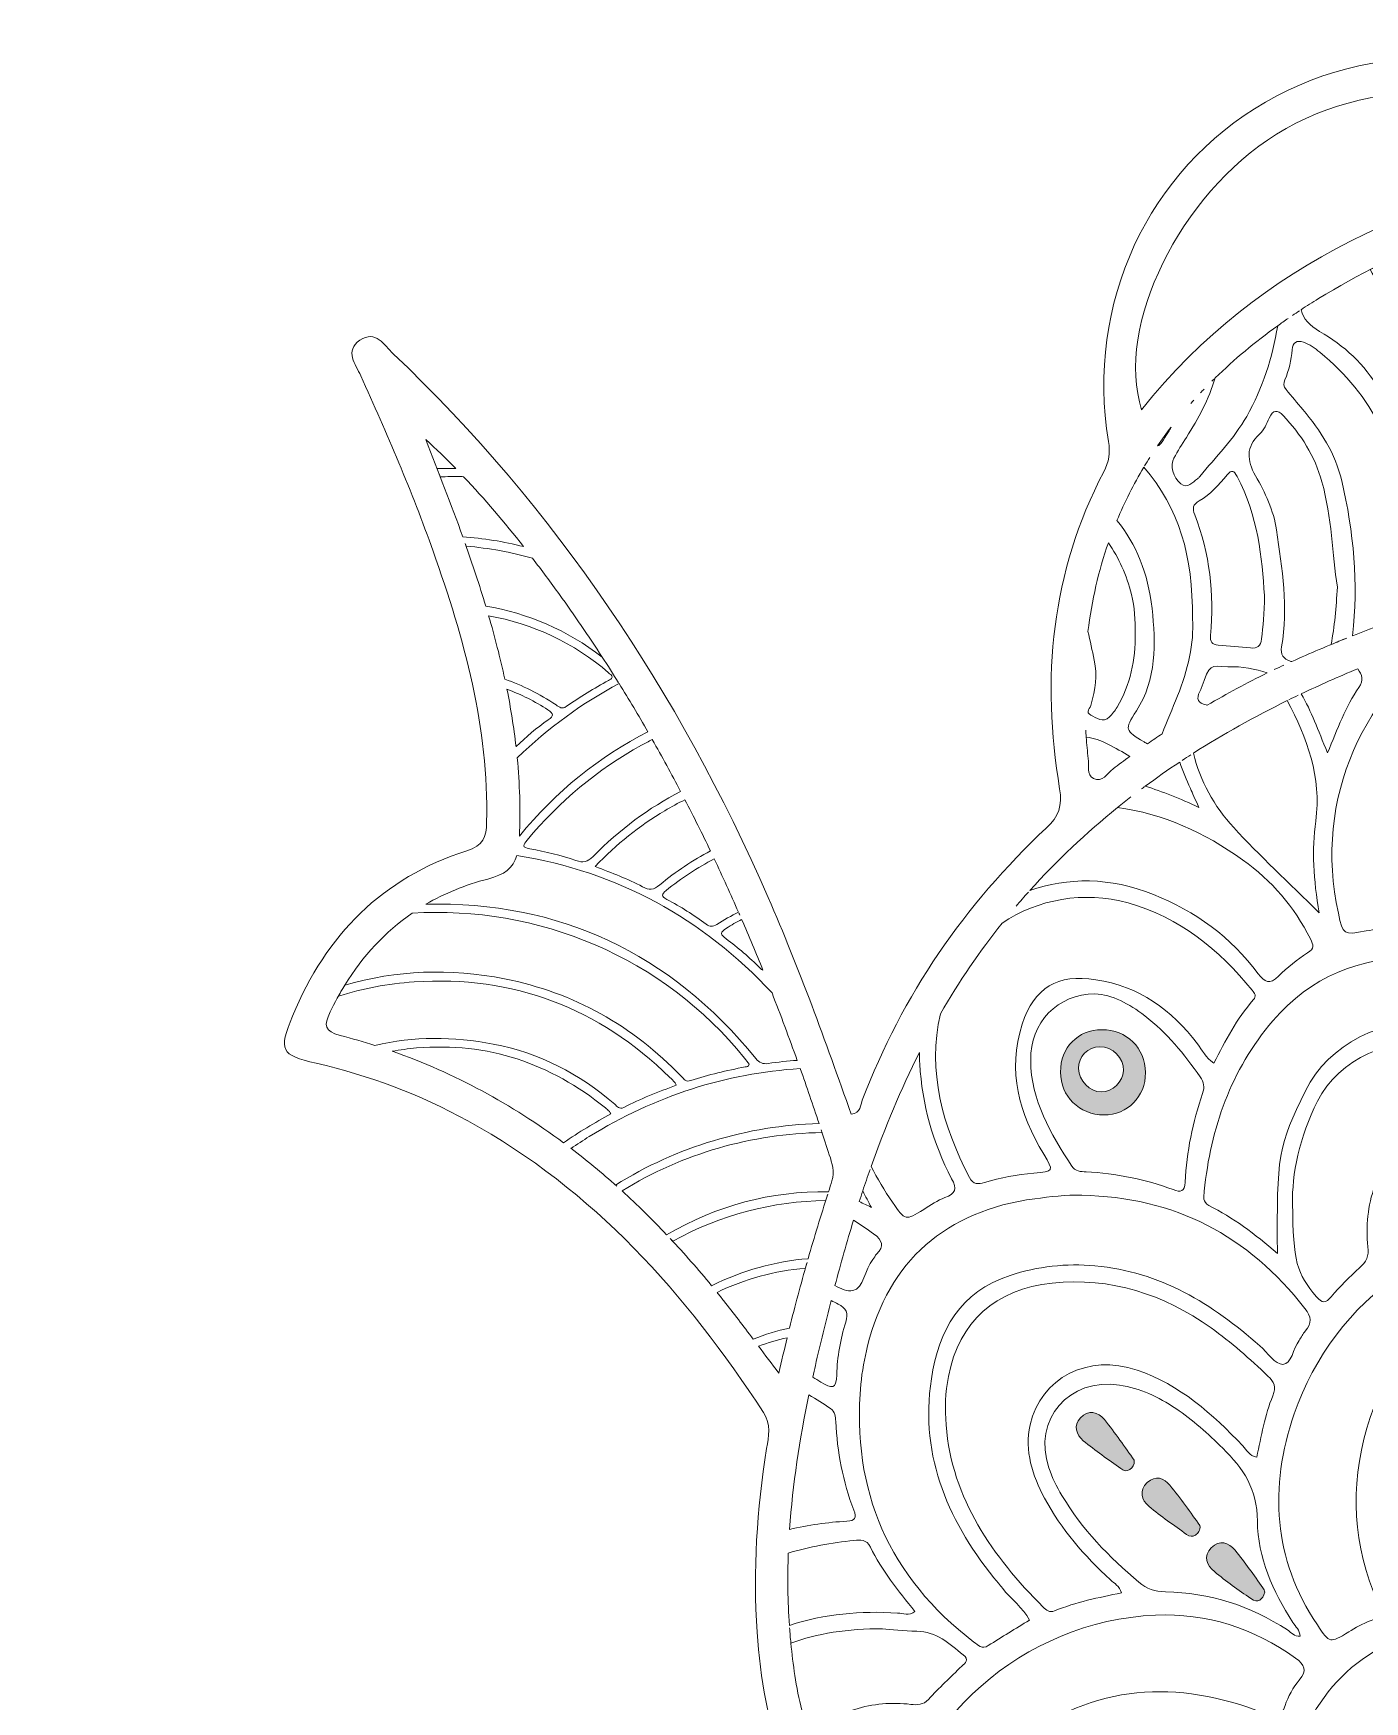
# Model space of a CAD drawing. Extents: x 55 to 1945, y -803 to -197.
# Drawn here: x 55.3 to 220.2, y -405.6 to -199 of the extents above; entities that cross this region are included whole.
import ezdxf

# ---------------------------------------------------------------- set-up
doc = ezdxf.new("R2010")
doc.units = 0
doc.header["$MEASUREMENT"] = 0
doc.layers.add('Layer 1', color=7, linetype='Continuous')

# ---------------------------------------------------------------- blocks, each defined once
blk = doc.blocks.new('block 3')
at = {"layer": 'Layer 1', "true_color": 0xffffff}
h = blk.add_hatch(color=7, dxfattribs=at)
h.dxf.hatch_style = 2
edge = h.paths.add_edge_path()
edge.add_spline(control_points=[(193.1, -327.7), (193.1, -324.68), (190.75, -322.37), (187.72, -322.4), (184.7, -322.42), (182.58, -324.59), (182.58, -327.64), (182.59, -330.67), (184.89, -332.94), (187.95, -332.95), (190.91, -332.95), (193.1, -330.72), (193.1, -327.7)], knot_values=[0, 0, 0, 0, 1, 1, 1, 2, 2, 2, 3, 3, 3, 4, 4, 4, 4], degree=3, periodic=1)
edge = h.paths.add_edge_path()
edge.add_spline(control_points=[(184.8, -327.22), (184.76, -325.76), (185.98, -324.51), (187.44, -324.5), (189.03, -324.49), (190.43, -325.9), (190.38, -327.45), (190.33, -328.86), (189.02, -330.12), (187.62, -330.11), (186.2, -330.1), (184.84, -328.7), (184.8, -327.22)], knot_values=[0, 0, 0, 0, 1, 1, 1, 2, 2, 2, 3, 3, 3, 4, 4, 4, 4], degree=3, periodic=1)
h = blk.add_hatch(color=7, dxfattribs=at)
h.dxf.hatch_style = 2
edge = h.paths.add_edge_path()
edge.add_spline(control_points=[(188.02, -370.7), (187.2, -369.71), (186.02, -369.44), (185.05, -370.48), (184.16, -371.43), (184.51, -372.56), (185.4, -373.31), (186.89, -374.54), (188.49, -375.63), (190.06, -376.77), (190.39, -377.02), (190.77, -377.16), (191.16, -376.87), (191.49, -376.63), (191.77, -376.35), (191.72, -375.72), (190.55, -374.12), (189.36, -372.35), (188.02, -370.7)], knot_values=[0, 0, 0, 0, 1, 1, 1, 2, 2, 2, 3, 3, 3, 4, 4, 4, 5, 5, 5, 6, 6, 6, 6], degree=3, periodic=1)
h = blk.add_hatch(color=7, dxfattribs=at)
h.dxf.hatch_style = 2
edge = h.paths.add_edge_path()
edge.add_spline(control_points=[(193.54, -381.45), (195.01, -382.7), (196.64, -383.77), (198.2, -384.92), (198.55, -385.18), (198.93, -385.25), (199.31, -384.99), (199.65, -384.76), (199.91, -384.46), (199.85, -383.81), (198.68, -382.23), (197.48, -380.46), (196.13, -378.82), (195.4, -377.93), (194.33, -377.54), (193.33, -378.49), (192.25, -379.5), (192.6, -380.65), (193.54, -381.45)], knot_values=[0, 0, 0, 0, 1, 1, 1, 2, 2, 2, 3, 3, 3, 4, 4, 4, 5, 5, 5, 6, 6, 6, 6], degree=3, periodic=1)
h = blk.add_hatch(color=7, dxfattribs=at)
h.dxf.hatch_style = 2
edge = h.paths.add_edge_path()
edge.add_spline(control_points=[(201.64, -389.53), (203.08, -390.72), (204.6, -391.8), (206.14, -392.86), (207.05, -393.5), (207.6, -393.03), (207.9, -392.08), (207.81, -391.89), (207.76, -391.69), (207.65, -391.53), (206.51, -389.97), (205.44, -388.36), (204.2, -386.88), (203.41, -385.94), (202.27, -385.51), (201.25, -386.57), (200.23, -387.62), (200.7, -388.74), (201.64, -389.53)], knot_values=[0, 0, 0, 0, 1, 1, 1, 2, 2, 2, 3, 3, 3, 4, 4, 4, 5, 5, 5, 6, 6, 6, 6], degree=3, periodic=1)
at = {"layer": 'Layer 1', "lineweight": 0}
for points, knots in [([(498.67, -614.17), (491.52, -605.34), (484.25, -596.6), (477.25, -587.65), (468.03, -575.87), (459.94, -563.44), (455.39, -548.97), (454.64, -546.59), (455.04, -545.17), (456.79, -543.52), (463.13, -537.54), (468.06, -530.56), (470.99, -522.26), (472.54, -517.85), (472.54, -517.7), (468.09, -516.1), (447.47, -508.67), (431.12, -495.84), (419.05, -477.52), (417.35, -474.94), (416.43, -472.36), (416.34, -469.24), (416.19, -464.06), (415.5, -458.9), (414.39, -453.83), (412.33, -444.41), (409.17, -435.55), (401.16, -429.34), (399.91, -428.37), (398.57, -427.52), (397.07, -426.48), (403.39, -422.32), (406.87, -416.56), (408.93, -409.85), (411.76, -400.6), (411.82, -391.11), (410.83, -381.63), (409.64, -370.2), (409.43, -370.19), (416.45, -360.97), (429.43, -343.9), (445.25, -330.9), (466.82, -326.33), (469.75, -325.7), (469.94, -324.18), (468.99, -321.74), (464.94, -311.27), (457.95, -303.78), (447.12, -300.29), (445.18, -299.66), (444.48, -298.74), (444.47, -296.79), (444.45, -292.92), (444.7, -289.07), (445.3, -285.25), (447.64, -270.16), (453.54, -256.26), (459.64, -242.42), (460.37, -240.74), (462.42, -238.72), (460.25, -237.09), (457.97, -235.38), (456.75, -238.11), (455.47, -239.33), (431.93, -261.76), (415.68, -288.89), (404.34, -319.15), (402.61, -323.77), (400.95, -328.41), (399.09, -333.48), (398.57, -332.3), (398.22, -331.63), (397.95, -330.93), (393.03, -318.16), (385.5, -307.11), (375.57, -297.75), (373.71, -296), (373.24, -294.41), (373.65, -291.99), (375.93, -278.57), (374.57, -265.61), (368.21, -253.39), (367.5, -252.03), (367.35, -250.77), (367.59, -249.29), (370.38, -232.06), (362.78, -215.83), (348.02, -207.4), (333.28, -198.98), (315.4, -200.6), (301.95, -211.66), (300.76, -212.64), (299.73, -213.07), (298.12, -212.84), (284.93, -210.92), (271.72, -210.87), (258.53, -212.78), (256.75, -213.03), (255.51, -212.73), (254.08, -211.55), (240.7, -200.56), (222.71, -199.03), (207.97, -207.5), (193.4, -215.87), (185.68, -232.48), (188.52, -249.52), (188.75, -250.91), (188.57, -252.07), (187.93, -253.3), (181.42, -265.72), (180.18, -278.92), (182.47, -292.55), (182.82, -294.68), (182.36, -295.96), (180.81, -297.42), (170.68, -306.92), (162.99, -318.1), (158.02, -331.11), (157.8, -331.71), (157.86, -332.67), (156.65, -332.88), (153.47, -323.8), (150.2, -314.81), (146.37, -306.04), (135.26, -280.56), (120.13, -257.86), (99.92, -238.66), (98.83, -237.62), (97.73, -235.65), (95.79, -236.99), (93.85, -238.32), (95.26, -239.98), (95.9, -241.4), (99.13, -248.54), (102.24, -255.72), (104.86, -263.11), (108.71, -273.97), (111.77, -284.98), (111.49, -296.67), (111.45, -298.54), (111.07, -299.59), (109.03, -300.24), (98.58, -303.57), (91.58, -310.65), (87.46, -320.7), (85.7, -324.99), (85.95, -325.53), (90.38, -326.55), (96.97, -328.06), (103.24, -330.44), (109.17, -333.69), (124.79, -342.26), (136.18, -355.12), (145.78, -369.8), (146.76, -371.29), (146.42, -372.78), (146.17, -374.27), (144.96, -381.82), (144.48, -389.41), (145, -397.03), (145.8, -408.59), (148.66, -419.25), (159.21, -426.67), (151.56, -430.74), (147.17, -436.91), (144.38, -444.38), (141.21, -452.84), (140.06, -461.68), (139.63, -470.64), (139.53, -472.8), (138.97, -474.65), (137.78, -476.5), (125.58, -495.46), (108.79, -508.64), (87.62, -516.21), (84.43, -517.35), (83.87, -518.83), (84.93, -521.85), (87.99, -530.48), (93.04, -537.73), (99.71, -543.88), (101.2, -545.26), (101.55, -546.49), (100.93, -548.49), (97.58, -559.25), (92.19, -568.94), (85.86, -578.17), (77.3, -590.66), (67.22, -601.96), (57.83, -613.8), (56.92, -614.95), (55.35, -616.11), (56.88, -617.77), (58.42, -619.43), (59.76, -617.93), (60.95, -617.14), (69.05, -611.79), (77.22, -606.54), (85.14, -600.93), (105.24, -586.7), (123.9, -570.95), (137.31, -549.86), (137.42, -549.69), (137.86, -549.72), (138.31, -549.62), (138.31, -550.41), (138.31, -551.06), (138.31, -551.72), (138.3, -571.82), (139, -591.89), (141.13, -611.87), (141.51, -615.39), (140.76, -618.2), (139.04, -621.19), (133.03, -631.61), (127.56, -642.31), (122.98, -653.44), (117.02, -667.92), (112.96, -682.84), (111.8, -698.52), (111.58, -701.49), (112.5, -703.03), (115.38, -703.74), (117.84, -704.34), (120.23, -705.27), (122.78, -705.36), (124.95, -705.44), (125.75, -706.05), (125.43, -708.54), (124.67, -714.45), (124.47, -720.4), (124.75, -726.38), (125.64, -744.86), (130.66, -762.45), (136.04, -779.97), (137.66, -785.24), (139.31, -790.5), (140.9, -795.78), (141.28, -797.07), (141.86, -798.14), (143.35, -797.91), (144.85, -797.67), (145.11, -796.44), (145.03, -795.12), (145, -794.68), (145.01, -794.24), (144.99, -793.8), (143.73, -761.32), (144.91, -728.92), (148.32, -696.61), (149.25, -687.76), (150.4, -678.94), (151.45, -670.11), (154.41, -676.7), (156.75, -683.33), (159.59, -689.75), (171.23, -716.11), (188.59, -737.28), (214.73, -750.45), (232.46, -759.38), (251.45, -763.36), (271.14, -764.57), (275.6, -764.84), (275.9, -764.64), (275.9, -760.23), (275.9, -672.93), (275.9, -585.63), (275.9, -498.33), (275.9, -493.33), (275.21, -488.44), (273.72, -483.66), (269.69, -470.67), (261.22, -461), (250.66, -452.95), (246.86, -450.06), (242.81, -447.49), (238.19, -444.3), (245.8, -445.89), (252.66, -447.01), (259.34, -448.8), (271.15, -451.97), (282.76, -452.94), (294.73, -449.23), (302.03, -446.97), (309.73, -445.99), (317.24, -444.44), (311.82, -448.36), (306.28, -451.94), (301.3, -456.29), (288.9, -467.11), (280.39, -480.1), (280.37, -497.08), (280.24, -585.04), (280.32, -673.01), (280.26, -760.97), (280.25, -764.23), (281.57, -764.89), (284.47, -764.66), (292.5, -764.03), (300.5, -763.19), (308.41, -761.6), (332.49, -756.77), (353.74, -746.54), (370.97, -728.72), (386.09, -713.09), (395.73, -694.27), (402.61, -673.86), (403.02, -672.64), (402.99, -671.11), (404.47, -670.09), (406.95, -687.51), (408.72, -704.73), (409.94, -722.01), (411.63, -746.04), (411.78, -770.09), (411.07, -794.15), (411.03, -795.62), (410.55, -797.58), (412.72, -797.89), (414.83, -798.19), (415, -796.24), (415.44, -794.8), (417.45, -788.26), (419.46, -781.73), (421.45, -775.19), (428.13, -753.23), (433.5, -731.1), (430.51, -707.84), (430.31, -706.32), (430.72, -705.61), (432.33, -705.5), (435.2, -705.32), (437.95, -704.49), (440.73, -703.77), (443.53, -703.04), (444.67, -701.67), (444.4, -698.62), (443.71, -690.79), (442.49, -683.08), (440.55, -675.47), (435.4, -655.29), (426.09, -636.92), (415.83, -618.98), (415.05, -617.61), (414.46, -616.33), (414.65, -614.65), (416.97, -593.68), (417.69, -572.62), (417.81, -551.53), (417.81, -550.78), (417.31, -549.8), (418.44, -549.17), (424.02, -558.15), (430.62, -566.26), (438.04, -573.71), (455.29, -591.06), (475.48, -604.51), (495.94, -617.6), (497.1, -618.34), (498.33, -619.07), (499.45, -617.65), (500.57, -616.24), (499.51, -615.21), (498.67, -614.17)], [0, 0, 0, 0, 1, 1, 1, 2, 2, 2, 3, 3, 3, 4, 4, 4, 5, 5, 5, 6, 6, 6, 7, 7, 7, 8, 8, 8, 9, 9, 9, 10, 10, 10, 11, 11, 11, 12, 12, 12, 13, 13, 13, 14, 14, 14, 15, 15, 15, 16, 16, 16, 17, 17, 17, 18, 18, 18, 19, 19, 19, 20, 20, 20, 21, 21, 21, 22, 22, 22, 23, 23, 23, 24, 24, 24, 25, 25, 25, 26, 26, 26, 27, 27, 27, 28, 28, 28, 29, 29, 29, 30, 30, 30, 31, 31, 31, 32, 32, 32, 33, 33, 33, 34, 34, 34, 35, 35, 35, 36, 36, 36, 37, 37, 37, 38, 38, 38, 39, 39, 39, 40, 40, 40, 41, 41, 41, 42, 42, 42, 43, 43, 43, 44, 44, 44, 45, 45, 45, 46, 46, 46, 47, 47, 47, 48, 48, 48, 49, 49, 49, 50, 50, 50, 51, 51, 51, 52, 52, 52, 53, 53, 53, 54, 54, 54, 55, 55, 55, 56, 56, 56, 57, 57, 57, 58, 58, 58, 59, 59, 59, 60, 60, 60, 61, 61, 61, 62, 62, 62, 63, 63, 63, 64, 64, 64, 65, 65, 65, 66, 66, 66, 67, 67, 67, 68, 68, 68, 69, 69, 69, 70, 70, 70, 71, 71, 71, 72, 72, 72, 73, 73, 73, 74, 74, 74, 75, 75, 75, 76, 76, 76, 77, 77, 77, 78, 78, 78, 79, 79, 79, 80, 80, 80, 81, 81, 81, 82, 82, 82, 83, 83, 83, 84, 84, 84, 85, 85, 85, 86, 86, 86, 87, 87, 87, 88, 88, 88, 89, 89, 89, 90, 90, 90, 91, 91, 91, 92, 92, 92, 93, 93, 93, 94, 94, 94, 95, 95, 95, 96, 96, 96, 97, 97, 97, 98, 98, 98, 99, 99, 99, 100, 100, 100, 101, 101, 101, 102, 102, 102, 103, 103, 103, 104, 104, 104, 105, 105, 105, 106, 106, 106, 107, 107, 107, 108, 108, 108, 109, 109, 109, 110, 110, 110, 111, 111, 111, 112, 112, 112, 113, 113, 113, 114, 114, 114, 115, 115, 115, 116, 116, 116, 117, 117, 117, 118, 118, 118, 119, 119, 119, 120, 120, 120, 121, 121, 121, 121]), ([(209.32, -211.47), (221.82, -203.66), (240.15, -204.69), (250.06, -213.98), (227.79, -219), (207.33, -227.07), (192.62, -245.6), (189.33, -235.21), (197.36, -218.94), (209.32, -211.47)], [0, 0, 0, 0, 1, 1, 1, 2, 2, 2, 3, 3, 3, 3]), ([(229.79, -224.24), (231.52, -226.38), (232.78, -228.88), (233.28, -231.96), (233.58, -233.79), (233.99, -235.59), (233.99, -237.81), (233.39, -244.52), (232.41, -251.49), (230.24, -258.23), (229.79, -259.61), (229.5, -261.04), (229.24, -262.47), (229.17, -262.84), (229.19, -263.35), (228.63, -263.27), (228.16, -263.21), (228.14, -262.78), (228.09, -262.36), (227.63, -257.94), (226.54, -253.64), (225.55, -249.33), (225.46, -248.92), (225.21, -248.53), (224.98, -248.16), (224.56, -247.47), (224.54, -246.76), (224.83, -246.02), (225.2, -245.07), (225.3, -244.04), (225.59, -243.09), (226.63, -239.69), (226.18, -236.25), (225.24, -233.07), (224.65, -231.08), (224.11, -229), (223.13, -227.15), (222.4, -227.51), (221.66, -227.87), (220.94, -228.24), (222.25, -230.49), (223.18, -232.92), (223.43, -235.7), (223.51, -236.62), (223.79, -237.51), (223.91, -238.14), (223.8, -239.84), (223.71, -241.25), (223.6, -242.66), (223.57, -243.11), (223.47, -243.59), (223.01, -243.74), (222.51, -243.9), (222.25, -243.48), (222.03, -243.1), (220.25, -239.94), (217.69, -237.65), (214.67, -235.89), (213.49, -235.2), (212.62, -234.38), (212.37, -233.21), (213.07, -232.75), (213.79, -232.29), (214.52, -231.84), (219.45, -228.82), (224.55, -226.31), (229.79, -224.24)], [0, 0, 0, 0, 1, 1, 1, 2, 2, 2, 3, 3, 3, 4, 4, 4, 5, 5, 5, 6, 6, 6, 7, 7, 7, 8, 8, 8, 9, 9, 9, 10, 10, 10, 11, 11, 11, 12, 12, 12, 13, 13, 13, 14, 14, 14, 15, 15, 15, 16, 16, 16, 17, 17, 17, 18, 18, 18, 19, 19, 19, 20, 20, 20, 21, 21, 21, 22, 22, 22, 22]), ([(211.32, -233.91), (211.61, -233.72), (211.89, -233.52), (212.19, -233.33), (211.89, -233.52), (211.61, -233.72), (211.32, -233.91)], [0, 0, 0, 0, 1, 1, 1, 2, 2, 2, 2]), ([(198.17, -249.02), (199.66, -246.7), (200.95, -244.28), (201.74, -241.66), (204.08, -239.38), (206.66, -237.22), (209.48, -235.19), (208.82, -239.15), (207.62, -242.91), (205.64, -246.42), (204.05, -249.22), (201.82, -251.44), (199.83, -253.88), (199.75, -253.98), (199.66, -254.08), (199.55, -254.15), (198.91, -254.57), (198.34, -255.45), (197.47, -254.76), (196.5, -254), (196.13, -252.5), (196.62, -251.58), (197.1, -250.71), (197.63, -249.86), (198.17, -249.02)], [0, 0, 0, 0, 1, 1, 1, 2, 2, 2, 3, 3, 3, 4, 4, 4, 5, 5, 5, 6, 6, 6, 7, 7, 7, 8, 8, 8, 8]), ([(209.49, -235.19), (209.91, -234.89), (210.35, -234.58), (210.78, -234.28), (210.35, -234.58), (209.91, -234.89), (209.49, -235.19)], [0, 0, 0, 0, 1, 1, 1, 2, 2, 2, 2]), ([(217.41, -254.41), (216.63, -251.05), (214.79, -248.17), (212.59, -245.59), (211.89, -244.76), (211.22, -243.91), (210.51, -243.1), (210.15, -242.7), (210.22, -242.31), (210.38, -241.88), (210.85, -240.69), (211.19, -239.47), (211.27, -238.17), (211.33, -237.26), (211.84, -236.95), (212.67, -237.24), (213.44, -237.5), (214.07, -237.96), (214.71, -238.49), (221.24, -243.79), (224.61, -250.85), (225.41, -259.39), (225.63, -261.8), (226.05, -264.2), (225.9, -266.02), (225.86, -267.79), (225.73, -269.47), (225.52, -271.09), (223.26, -271.87), (221.01, -272.7), (218.76, -273.59), (219.48, -267.14), (218.89, -260.74), (217.41, -254.41)], [0, 0, 0, 0, 1, 1, 1, 2, 2, 2, 3, 3, 3, 4, 4, 4, 5, 5, 5, 6, 6, 6, 7, 7, 7, 8, 8, 8, 9, 9, 9, 10, 10, 10, 11, 11, 11, 11]), ([(201.32, -242.07), (201.42, -241.97), (201.53, -241.86), (201.63, -241.76), (201.53, -241.86), (201.42, -241.97), (201.32, -242.07)], [0, 0, 0, 0, 1, 1, 1, 2, 2, 2, 2]), ([(199.93, -243.49), (200.07, -243.35), (200.21, -243.2), (200.35, -243.06), (200.21, -243.2), (200.07, -243.35), (199.93, -243.49)], [0, 0, 0, 0, 1, 1, 1, 2, 2, 2, 2]), ([(198.7, -244.84), (198.82, -244.71), (198.94, -244.57), (199.07, -244.43), (198.94, -244.57), (198.82, -244.71), (198.7, -244.84)], [0, 0, 0, 0, 1, 1, 1, 2, 2, 2, 2]), ([(210.15, -246.32), (212.37, -248.66), (214.07, -251.32), (214.96, -254.55), (216.19, -258.95), (216.24, -263.53), (216.87, -267.56), (216.72, -270.13), (216.52, -272.46), (216.09, -274.68), (216.74, -274.41), (217.4, -274.14), (218.05, -273.88), (215.77, -274.8), (213.49, -275.77), (211.21, -276.8), (211.15, -276.78), (211.09, -276.76), (211.03, -276.74), (210.15, -276.47), (209.79, -275.92), (209.96, -274.97), (210.82, -270.1), (210.03, -265.27), (209.33, -260.48), (208.99, -258.1), (207.9, -255.86), (206.73, -253.77), (205.67, -251.86), (205.5, -250.23), (207.22, -248.63), (207.76, -248.13), (208.13, -247.35), (208.43, -246.64), (208.9, -245.55), (209.46, -245.6), (210.15, -246.32)], [0, 0, 0, 0, 1, 1, 1, 2, 2, 2, 3, 3, 3, 4, 4, 4, 5, 5, 5, 6, 6, 6, 7, 7, 7, 8, 8, 8, 9, 9, 9, 10, 10, 10, 11, 11, 11, 12, 12, 12, 12]), ([(194.6, -250.09), (195.14, -249.31), (195.69, -248.54), (196.27, -247.78), (196.16, -247.97), (196.05, -248.16), (195.94, -248.34), (195.3, -249.41), (194.97, -249.97), (194.6, -250.09)], [0, 0, 0, 0, 1, 1, 1, 2, 2, 2, 3, 3, 3, 3]), ([(103.97, -249.3), (105.24, -250.46), (106.47, -251.66), (107.66, -252.88), (106.89, -252.86), (106.12, -252.86), (105.34, -252.87), (105.47, -253.21), (105.61, -253.56), (105.74, -253.9), (106.57, -253.89), (107.42, -253.88), (108.31, -253.88), (108.42, -253.89), (108.53, -253.89), (108.63, -253.9), (111.26, -256.67), (113.72, -259.57), (116.07, -262.56), (113.59, -261.92), (111.07, -261.52), (108.54, -261.35), (107.09, -257.3), (105.49, -253.31), (103.97, -249.3)], [0, 0, 0, 0, 1, 1, 1, 2, 2, 2, 3, 3, 3, 4, 4, 4, 5, 5, 5, 6, 6, 6, 7, 7, 7, 8, 8, 8, 8]), ([(193, -252.55), (193.21, -252.21), (193.42, -251.86), (193.64, -251.52), (193.42, -251.86), (193.21, -252.21), (193, -252.55)], [0, 0, 0, 0, 1, 1, 1, 2, 2, 2, 2]), ([(193.91, -270.22), (193.43, -265.84), (191.94, -262.22), (189.56, -259.32), (190.51, -257.04), (191.63, -254.83), (192.9, -252.71), (197.3, -257.84), (198.97, -263.64), (198.93, -271.5), (199.13, -274.52), (198.38, -277.85), (197.06, -281.06), (196.42, -282.62), (195.8, -284.19), (195.15, -285.75), (194.55, -286.15), (193.96, -286.56), (193.37, -286.97), (193.23, -286.92), (193.08, -286.85), (192.92, -286.75), (190.56, -285.3), (190.47, -285.29), (191.98, -282.91), (194.47, -278.97), (194.4, -274.57), (193.91, -270.22)], [0, 0, 0, 0, 1, 1, 1, 2, 2, 2, 3, 3, 3, 4, 4, 4, 5, 5, 5, 6, 6, 6, 7, 7, 7, 8, 8, 8, 9, 9, 9, 9]), ([(199.2, -258.62), (198.91, -257.85), (198.95, -257.34), (199.75, -256.9), (201.14, -256.12), (202.19, -254.88), (203.23, -253.66), (203.81, -252.99), (204.05, -253.12), (204.46, -253.87), (207.05, -258.69), (207.52, -264), (207.83, -268.6), (207.85, -270.91), (207.63, -272.44), (207.49, -273.98), (207.4, -274.91), (206.93, -275.18), (206.13, -275.11), (204.79, -274.98), (203.45, -274.85), (202.11, -274.76), (201.35, -274.7), (201.07, -274.32), (201.15, -273.55), (201.67, -268.4), (201.04, -263.42), (199.2, -258.62)], [0, 0, 0, 0, 1, 1, 1, 2, 2, 2, 3, 3, 3, 4, 4, 4, 5, 5, 5, 6, 6, 6, 7, 7, 7, 8, 8, 8, 9, 9, 9, 9]), ([(111.39, -269.94), (110.61, -267.34), (109.75, -264.75), (108.84, -262.17), (108.88, -262.28), (108.91, -262.39), (108.95, -262.5), (111.8, -262.74), (114.54, -263.24), (117.17, -264), (118.31, -265.49), (119.43, -266.98), (120.52, -268.5), (122.36, -271.04), (124.12, -273.62), (125.81, -276.23), (121.45, -272.91), (116.64, -270.8), (111.39, -269.94), (111.39, -269.94), (111.39, -269.94), (111.39, -269.94)], [0, 0, 0, 0, 1, 1, 1, 2, 2, 2, 3, 3, 3, 4, 4, 4, 5, 5, 5, 6, 6, 6, 7, 7, 7, 7]), ([(188.51, -262.07), (189.79, -263.94), (190.75, -266.07), (191.37, -268.48), (191.79, -270.06), (191.83, -271.7), (191.84, -273.34), (191.86, -276.58), (191.24, -279.66), (189.59, -282.44), (189.33, -282.88), (189.01, -283.31), (188.64, -283.66), (187.83, -284.43), (187.02, -283.78), (186.32, -283.43), (185.6, -283.08), (186.28, -282.52), (186.39, -282.08), (186.85, -280.28), (187.19, -278.53), (186.76, -276.62), (186.5, -275.43), (186.25, -274.24), (185.97, -273.06), (186.45, -269.21), (187.3, -265.55), (188.51, -262.07)], [0, 0, 0, 0, 1, 1, 1, 2, 2, 2, 3, 3, 3, 4, 4, 4, 5, 5, 5, 6, 6, 6, 7, 7, 7, 8, 8, 8, 9, 9, 9, 9]), ([(224.88, -308.29), (225.03, -309.31), (224.7, -309.76), (223.63, -309.8), (222.57, -309.84), (221.5, -309.98), (220.44, -310.17), (217.59, -310.68), (217.59, -310.7), (216.99, -307.97), (213.85, -293.81), (220.22, -279.91), (231.73, -273.3), (237.04, -271.69), (242.48, -270.41), (248.11, -269.42), (262.88, -270.36), (276.19, -283.15), (277.32, -297.88), (277.38, -298.71), (277.32, -299.06), (276.42, -299.24), (274.85, -299.55), (273.28, -299.95), (271.77, -300.47), (270.62, -300.88), (270.1, -300.69), (269.77, -299.45), (268.27, -293.76), (265.38, -288.85), (261.11, -284.79), (252.39, -276.5), (238.77, -276.8), (231.16, -285.72), (227.33, -290.22), (225.1, -295.62), (225.03, -301.69), (225, -303.89), (224.54, -306.09), (224.88, -308.29)], [0, 0, 0, 0, 1, 1, 1, 2, 2, 2, 3, 3, 3, 4, 4, 4, 5, 5, 5, 6, 6, 6, 7, 7, 7, 8, 8, 8, 9, 9, 9, 10, 10, 10, 11, 11, 11, 12, 12, 12, 13, 13, 13, 13]), ([(113.75, -278.98), (113.18, -276.34), (112.5, -273.73), (111.74, -271.12), (117.2, -272.11), (122.39, -274.47), (126.58, -278.19), (126.75, -278.35), (127.01, -278.45), (127.05, -278.73), (126.99, -278.99), (126.76, -279.04), (126.58, -279.14), (124.79, -280.12), (123.04, -281.15), (121.4, -282.34), (120.83, -282.76), (120.51, -282.45), (120.09, -282.17), (118.01, -280.79), (115.9, -279.73), (113.75, -278.98)], [0, 0, 0, 0, 1, 1, 1, 2, 2, 2, 3, 3, 3, 4, 4, 4, 5, 5, 5, 6, 6, 6, 7, 7, 7, 7]), ([(127.84, -279.43), (127.18, -278.36), (126.5, -277.29), (125.81, -276.23), (126.5, -277.29), (127.18, -278.36), (127.84, -279.43)], [0, 0, 0, 0, 1, 1, 1, 2, 2, 2, 2]), ([(199.84, -280.52), (199.9, -280.4), (199.94, -280.27), (199.99, -280.15), (201.12, -276.99), (201.04, -277.31), (203.32, -277.44), (205.09, -277.38), (206.68, -277.71), (208.19, -278.21), (205.65, -279.43), (203.18, -280.77), (200.76, -282.2), (200.71, -282.19), (200.67, -282.18), (200.62, -282.17), (199.61, -281.9), (199.34, -281.47), (199.84, -280.52)], [0, 0, 0, 0, 1, 1, 1, 2, 2, 2, 3, 3, 3, 4, 4, 4, 5, 5, 5, 6, 6, 6, 6]), ([(210.23, -277.25), (209.84, -277.43), (209.44, -277.61), (209.05, -277.79), (209.44, -277.61), (209.84, -277.43), (210.23, -277.25)], [0, 0, 0, 0, 1, 1, 1, 2, 2, 2, 2]), ([(219.39, -277.69), (219.97, -278.45), (220.13, -279.11), (219.53, -279.99), (217.91, -282.37), (216.89, -285.07), (215.65, -288.12), (215.03, -286.58), (214.55, -285.38), (214.05, -284.19), (213.56, -283.02), (213.02, -281.88), (212.4, -280.79), (214.69, -279.71), (217.02, -278.67), (219.39, -277.69)], [0, 0, 0, 0, 1, 1, 1, 2, 2, 2, 3, 3, 3, 4, 4, 4, 5, 5, 5, 5]), ([(115.14, -287.34), (114.86, -284.95), (114.48, -282.58), (114.01, -280.23), (115.78, -280.87), (117.46, -281.72), (119.09, -282.78), (119.83, -283.27), (119.82, -283.51), (119.11, -284.01), (117.7, -285.01), (116.38, -286.14), (115.14, -287.33), (115.14, -287.34), (115.14, -287.34), (115.14, -287.34)], [0, 0, 0, 0, 1, 1, 1, 2, 2, 2, 3, 3, 3, 4, 4, 4, 5, 5, 5, 5]), ([(115.28, -288.72), (119.15, -285.01), (123.35, -281.92), (127.89, -279.51), (129.12, -281.49), (130.31, -283.48), (131.47, -285.49), (125.51, -288.54), (120.06, -292.85), (115.55, -298.44), (115.69, -295.16), (115.59, -291.92), (115.28, -288.72)], [0, 0, 0, 0, 1, 1, 1, 2, 2, 2, 3, 3, 3, 4, 4, 4, 4]), ([(212.03, -280.97), (211.64, -281.15), (211.26, -281.34), (210.87, -281.53), (211.26, -281.34), (211.64, -281.15), (212.03, -280.97)], [0, 0, 0, 0, 1, 1, 1, 2, 2, 2, 2]), ([(199.03, -288.15), (202.74, -285.78), (206.63, -283.62), (210.65, -281.63), (213.11, -286.27), (214.94, -291.05), (214.19, -296.57), (213.71, -300.14), (213.9, -303.78), (214.61, -307.93), (210.8, -304.12), (207.24, -300.85), (204.03, -297.36), (201.58, -294.69), (199.89, -291.57), (199.03, -288.15)], [0, 0, 0, 0, 1, 1, 1, 2, 2, 2, 3, 3, 3, 4, 4, 4, 5, 5, 5, 5]), ([(116.52, -298.91), (120.5, -294.11), (125.21, -290.18), (130.67, -287.17), (131.12, -286.92), (131.56, -286.69), (132.01, -286.46), (133.22, -288.58), (134.39, -290.73), (135.52, -292.89), (131.6, -294.9), (127.98, -297.6), (124.67, -300.94), (123.98, -301.64), (123.42, -301.75), (122.54, -301.44), (120.69, -300.8), (118.78, -300.33), (116.85, -299.99), (115.82, -299.81), (116.01, -299.52), (116.52, -298.91)], [0, 0, 0, 0, 1, 1, 1, 2, 2, 2, 3, 3, 3, 4, 4, 4, 5, 5, 5, 6, 6, 6, 7, 7, 7, 7]), ([(185.75, -286.12), (185.73, -285.85), (185.72, -285.57), (185.7, -285.3), (185.72, -285.57), (185.73, -285.85), (185.75, -286.12)], [0, 0, 0, 0, 1, 1, 1, 2, 2, 2, 2]), ([(186.01, -288.82), (185.91, -287.93), (185.83, -287.04), (185.76, -286.15), (186.69, -286.29), (187.59, -286.56), (188.44, -287.01), (189.37, -287.5), (190.27, -288.01), (191.16, -288.55), (190.46, -289.05), (189.77, -289.56), (189.09, -290.08), (188.37, -290.62), (187.75, -291.86), (186.65, -291.26), (185.8, -290.81), (186.11, -289.67), (186.01, -288.82)], [0, 0, 0, 0, 1, 1, 1, 2, 2, 2, 3, 3, 3, 4, 4, 4, 5, 5, 5, 6, 6, 6, 6]), ([(197.34, -289.25), (197.73, -290.35), (198.18, -291.44), (198.66, -292.52), (198.92, -293.13), (199.21, -293.73), (199.73, -294.86), (197.36, -293.77), (195.21, -292.89), (193.07, -292.24), (194.46, -291.21), (195.89, -290.21), (197.34, -289.25)], [0, 0, 0, 0, 1, 1, 1, 2, 2, 2, 3, 3, 3, 4, 4, 4, 4]), ([(198.72, -288.35), (198.37, -288.57), (198.02, -288.8), (197.66, -289.04), (198.02, -288.8), (198.37, -288.57), (198.72, -288.35)], [0, 0, 0, 0, 1, 1, 1, 2, 2, 2, 2]), ([(193, -292.29), (192.87, -292.38), (192.74, -292.48), (192.61, -292.58), (192.74, -292.48), (192.87, -292.38), (193, -292.29)], [0, 0, 0, 0, 1, 1, 1, 2, 2, 2, 2]), ([(132.93, -304.46), (132.17, -305.1), (131.63, -305.15), (130.79, -304.69), (128.98, -303.7), (127.03, -303.01), (124.95, -302.18), (127.59, -299.39), (130.43, -297.15), (133.56, -295.27), (134.38, -294.78), (135.21, -294.33), (136.06, -293.91), (137.14, -296.01), (138.2, -298.13), (139.22, -300.26), (137.02, -301.4), (134.93, -302.79), (132.93, -304.46)], [0, 0, 0, 0, 1, 1, 1, 2, 2, 2, 3, 3, 3, 4, 4, 4, 5, 5, 5, 6, 6, 6, 6]), ([(189.63, -294.89), (195.3, -295.61), (200.41, -297.97), (205.13, -301.36), (208.76, -303.95), (211.53, -307.18), (213.53, -311.15), (213.92, -311.93), (214.05, -312.32), (213.16, -312.88), (211.87, -313.7), (210.67, -314.69), (209.58, -315.77), (208.49, -316.85), (207.83, -316.53), (207.05, -315.46), (203.7, -310.91), (199.27, -307.72), (194.09, -305.64), (188.76, -303.48), (183.4, -303.51), (178.76, -305.17), (182.12, -301.43), (185.75, -298.01), (189.63, -294.89)], [0, 0, 0, 0, 1, 1, 1, 2, 2, 2, 3, 3, 3, 4, 4, 4, 5, 5, 5, 6, 6, 6, 7, 7, 7, 8, 8, 8, 8]), ([(191.3, -293.57), (190.74, -294), (190.18, -294.44), (189.63, -294.88), (190.18, -294.44), (190.74, -294), (191.3, -293.57)], [0, 0, 0, 0, 1, 1, 1, 2, 2, 2, 2]), ([(111.66, -303.73), (113.71, -303.21), (114.77, -302.36), (115.24, -300.81), (127.68, -302.83), (138.22, -308.56), (146.84, -317.85), (147.92, -320.62), (148.96, -323.4), (149.97, -326.2), (148.77, -326.28), (147.57, -326.4), (146.38, -326.58), (145.7, -326.68), (145.29, -326.51), (144.85, -325.97), (134.16, -312.87), (120.49, -306.46), (103.96, -306.86), (106.27, -305.51), (108.83, -304.45), (111.66, -303.73)], [0, 0, 0, 0, 1, 1, 1, 2, 2, 2, 3, 3, 3, 4, 4, 4, 5, 5, 5, 6, 6, 6, 7, 7, 7, 7]), ([(142.68, -307.82), (141.79, -308.27), (140.9, -308.79), (140.01, -309.35), (139.49, -309.68), (139.16, -309.66), (138.69, -309.32), (137.14, -308.18), (135.51, -307.16), (133.81, -306.25), (133.09, -305.87), (133.15, -305.63), (133.72, -305.16), (135.61, -303.62), (137.6, -302.32), (139.69, -301.25), (140.72, -303.42), (141.71, -305.61), (142.68, -307.82)], [0, 0, 0, 0, 1, 1, 1, 2, 2, 2, 3, 3, 3, 4, 4, 4, 5, 5, 5, 6, 6, 6, 6]), ([(175.35, -309.19), (179.76, -306.24), (185.42, -305.16), (190.94, -306.7), (197.33, -308.48), (202.21, -312.46), (206.31, -317.51), (206.64, -317.91), (206.89, -318.21), (206.46, -318.7), (204.43, -321.03), (202.99, -323.75), (201.57, -326.53), (200.54, -325.88), (200.14, -324.92), (199.55, -324.14), (196.32, -319.95), (192.32, -317.02), (186.96, -316.2), (182.21, -315.46), (179.32, -317.16), (177.84, -321.7), (175.95, -327.51), (177.49, -332.79), (180.49, -337.81), (181.76, -339.94), (181.77, -339.92), (179.27, -340.16), (177.2, -340.36), (175.15, -340.74), (173.15, -341.33), (172.4, -341.55), (171.76, -341.59), (171.3, -340.71), (167.98, -334.28), (166.05, -327.58), (167.69, -320.43), (170.01, -316.41), (172.57, -312.67), (175.35, -309.19)], [0, 0, 0, 0, 1, 1, 1, 2, 2, 2, 3, 3, 3, 4, 4, 4, 5, 5, 5, 6, 6, 6, 7, 7, 7, 8, 8, 8, 9, 9, 9, 10, 10, 10, 11, 11, 11, 12, 12, 12, 13, 13, 13, 13]), ([(178.6, -305.35), (178.09, -305.92), (177.58, -306.5), (177.08, -307.09), (177.58, -306.5), (178.09, -305.92), (178.6, -305.35)], [0, 0, 0, 0, 1, 1, 1, 2, 2, 2, 2]), ([(102.25, -307.97), (117.8, -306.97), (133.43, -313.43), (143.45, -325.94), (143.65, -326.18), (143.84, -326.44), (144, -326.66), (143.97, -327.03), (143.7, -326.97), (143.51, -327.01), (141.24, -327.45), (138.99, -327.98), (136.78, -328.7), (136.18, -328.9), (135.94, -328.54), (135.63, -328.21), (129.58, -321.9), (122.3, -317.79), (113.72, -316.1), (106.92, -314.76), (100.31, -315.01), (93.93, -316.88), (96.16, -313.26), (98.92, -310.27), (102.25, -307.97)], [0, 0, 0, 0, 1, 1, 1, 2, 2, 2, 3, 3, 3, 4, 4, 4, 5, 5, 5, 6, 6, 6, 7, 7, 7, 8, 8, 8, 8]), ([(145.72, -315.04), (145.6, -314.98), (145.48, -314.89), (145.36, -314.76), (144.05, -313.45), (142.64, -312.24), (141.15, -311.14), (140.44, -310.61), (140.38, -310.34), (141.19, -309.83), (141.81, -309.43), (142.44, -309.07), (143.08, -308.74), (143.98, -310.83), (144.87, -312.93), (145.72, -315.04)], [0, 0, 0, 0, 1, 1, 1, 2, 2, 2, 3, 3, 3, 4, 4, 4, 5, 5, 5, 5]), ([(142.86, -308.22), (142.82, -308.14), (142.78, -308.06), (142.75, -307.97), (142.78, -308.06), (142.82, -308.14), (142.86, -308.22)], [0, 0, 0, 0, 1, 1, 1, 2, 2, 2, 2]), ([(226.73, -313.44), (235.32, -313.45), (242.31, -317.18), (248.79, -322.34), (249.66, -323.03), (249.82, -323.7), (249.46, -324.75), (248.45, -327.72), (248.2, -330.84), (247.85, -334.57), (246.51, -332.67), (245.18, -331.37), (243.86, -330.07), (239.67, -325.93), (234.91, -322.82), (229.01, -321.8), (222.6, -320.69), (215.79, -324.18), (212.92, -329.97), (209.55, -336.76), (209.32, -338.02), (209.45, -350.1), (206.61, -347.67), (203.93, -345.68), (200.95, -344.16), (200.16, -343.76), (200.32, -343.05), (200.38, -342.4), (201.19, -334.56), (203.66, -327.41), (208.88, -321.31), (213.6, -315.8), (219.54, -313.42), (226.73, -313.44)], [0, 0, 0, 0, 1, 1, 1, 2, 2, 2, 3, 3, 3, 4, 4, 4, 5, 5, 5, 6, 6, 6, 7, 7, 7, 8, 8, 8, 9, 9, 9, 10, 10, 10, 11, 11, 11, 11]), ([(92.11, -320.2), (92.67, -319.04), (93.28, -317.93), (93.93, -316.88), (93.66, -317.32), (93.4, -317.77), (93.14, -318.23), (96.13, -317.29), (99.25, -316.7), (102.51, -316.48), (114.83, -315.65), (125.38, -319.69), (134.2, -328.31), (134.41, -328.51), (134.6, -328.72), (134.79, -328.93), (134.85, -329.01), (134.88, -329.11), (134.96, -329.27), (132.75, -330.11), (130.56, -330.95), (128.47, -332.03), (127.93, -332.3), (127.68, -331.9), (127.37, -331.64), (122.99, -327.86), (118, -325.26), (112.32, -324.18), (107.37, -323.24), (102.46, -323.19), (97.66, -324.36), (96.25, -323.91), (94.82, -323.49), (93.36, -323.11), (91.39, -322.6), (91.3, -321.87), (92.11, -320.2)], [0, 0, 0, 0, 1, 1, 1, 2, 2, 2, 3, 3, 3, 4, 4, 4, 5, 5, 5, 6, 6, 6, 7, 7, 7, 8, 8, 8, 9, 9, 9, 10, 10, 10, 11, 11, 11, 12, 12, 12, 12]), ([(183.96, -339.29), (181.36, -335.27), (178.92, -331.17), (178.88, -326.18), (178.84, -321.53), (182.2, -317.94), (186.84, -317.97), (188.96, -318.06), (191.08, -319.17), (193.01, -320.67), (195.74, -322.78), (197.91, -325.41), (199.86, -328.24), (200.33, -328.91), (200.45, -329.52), (200.18, -330.29), (198.94, -333.85), (198.2, -337.53), (198.01, -341.29), (197.94, -342.5), (197.51, -342.56), (196.53, -342.2), (193.05, -340.92), (189.45, -340.19), (185.74, -340.01), (185.08, -339.98), (184.39, -339.95), (183.96, -339.29)], [0, 0, 0, 0, 1, 1, 1, 2, 2, 2, 3, 3, 3, 4, 4, 4, 5, 5, 5, 6, 6, 6, 7, 7, 7, 8, 8, 8, 9, 9, 9, 9]), ([(193.1, -327.7), (193.1, -324.68), (190.75, -322.37), (187.72, -322.4), (184.7, -322.42), (182.58, -324.59), (182.58, -327.64), (182.59, -330.67), (184.89, -332.94), (187.95, -332.95), (190.91, -332.95), (193.1, -330.72), (193.1, -327.7)], [0, 0, 0, 0, 1, 1, 1, 2, 2, 2, 3, 3, 3, 4, 4, 4, 4]), ([(99.77, -325.06), (100.77, -324.89), (101.79, -324.75), (102.82, -324.66), (111.64, -323.92), (119.38, -326.56), (126.2, -332.08), (126.37, -332.21), (126.53, -332.36), (126.68, -332.5), (126.73, -332.55), (126.76, -332.62), (126.88, -332.81), (124.85, -333.93), (122.89, -335.09), (121.03, -336.41), (121.03, -336.41), (121.03, -336.41), (121.03, -336.41), (114.62, -331.65), (107.57, -327.8), (99.77, -325.06)], [0, 0, 0, 0, 1, 1, 1, 2, 2, 2, 3, 3, 3, 4, 4, 4, 5, 5, 5, 6, 6, 6, 7, 7, 7, 7]), ([(231.83, -336.5), (227.43, -335.23), (223.05, -337.43), (221.5, -341.76), (220.63, -344.2), (220.38, -346.73), (220.66, -349.29), (220.79, -350.43), (220.46, -351.16), (219.62, -351.9), (218.37, -353.01), (217.2, -354.22), (216.11, -355.48), (215.4, -356.3), (215.02, -356.34), (214.28, -355.47), (211.85, -352.62), (211.37, -351.16), (211.32, -343.93), (211.22, -340.45), (212.16, -335.66), (214.4, -331.26), (217.1, -325.96), (223.48, -323.13), (229.63, -324.23), (233.54, -324.92), (236.88, -326.78), (240, -329.2), (242.83, -331.39), (245.02, -334.13), (247.2, -336.89), (248.39, -338.39), (247.98, -340.36), (248.21, -342.13), (248.29, -342.79), (247.65, -342.71), (247.18, -342.7), (245.23, -342.68), (243.29, -342.62), (241.35, -342.69), (240.39, -342.72), (239.88, -342.21), (239.36, -341.58), (237.35, -339.14), (234.9, -337.38), (231.83, -336.5)], [0, 0, 0, 0, 1, 1, 1, 2, 2, 2, 3, 3, 3, 4, 4, 4, 5, 5, 5, 6, 6, 6, 7, 7, 7, 8, 8, 8, 9, 9, 9, 10, 10, 10, 11, 11, 11, 12, 12, 12, 13, 13, 13, 14, 14, 14, 15, 15, 15, 15]), ([(165.14, -326.63), (165.45, -331.66), (166.74, -336.41), (169.09, -340.85), (169.77, -342.13), (169.58, -342.7), (168.26, -343.19), (167.33, -343.54), (166.48, -344.12), (165.63, -344.65), (163.35, -346.07), (163.36, -346.08), (161.77, -343.78), (160.75, -342.3), (159.87, -340.83), (159.13, -339.33), (160.83, -334.52), (162.78, -329.8), (165.1, -325.22), (165.1, -325.69), (165.11, -326.16), (165.14, -326.63)], [0, 0, 0, 0, 1, 1, 1, 2, 2, 2, 3, 3, 3, 4, 4, 4, 5, 5, 5, 6, 6, 6, 7, 7, 7, 7]), ([(184.8, -327.22), (184.76, -325.76), (185.98, -324.51), (187.44, -324.5), (189.03, -324.49), (190.43, -325.9), (190.38, -327.45), (190.33, -328.86), (189.02, -330.12), (187.62, -330.11), (186.2, -330.1), (184.84, -328.7), (184.8, -327.22)], [0, 0, 0, 0, 1, 1, 1, 2, 2, 2, 3, 3, 3, 4, 4, 4, 4]), ([(121.94, -337.09), (121.95, -337.09), (121.95, -337.09), (121.95, -337.1), (122.69, -336.59), (123.44, -336.1), (124.21, -335.63), (132.37, -330.62), (141.1, -327.75), (150.34, -327.22), (151.14, -329.48), (151.92, -331.74), (152.67, -334.02), (143.8, -334.28), (135.06, -336.88), (127.46, -341.64), (127.51, -341.69), (127.57, -341.74), (127.62, -341.78), (125.78, -340.14), (123.89, -338.57), (121.94, -337.09)], [0, 0, 0, 0, 1, 1, 1, 2, 2, 2, 3, 3, 3, 4, 4, 4, 5, 5, 5, 6, 6, 6, 7, 7, 7, 7]), ([(128.26, -342.36), (135.78, -337.7), (144.39, -335.3), (153.04, -335.13), (153.01, -335.03), (152.97, -334.92), (152.94, -334.81), (153.28, -335.83), (153.61, -336.86), (153.94, -337.88), (154.28, -338.94), (154.63, -340), (154.27, -341.11), (154.12, -341.56), (153.98, -342.02), (153.84, -342.47), (146.72, -342.38), (140.03, -344.16), (133.79, -347.79), (132, -345.9), (130.16, -344.09), (128.26, -342.36)], [0, 0, 0, 0, 1, 1, 1, 2, 2, 2, 3, 3, 3, 4, 4, 4, 5, 5, 5, 6, 6, 6, 7, 7, 7, 7]), ([(158.99, -339.7), (158.68, -340.59), (158.38, -341.48), (158.08, -342.37), (158.38, -341.48), (158.68, -340.59), (158.99, -339.7)], [0, 0, 0, 0, 1, 1, 1, 2, 2, 2, 2]), ([(134.23, -348.26), (134.33, -348.37), (134.44, -348.48), (134.54, -348.59), (140.49, -345.31), (146.99, -343.64), (153.49, -343.55), (153.57, -343.29), (153.66, -343.04), (153.74, -342.78), (152.9, -345.41), (152.09, -348.07), (151.31, -350.76), (147.22, -351.1), (143.17, -352.22), (139.36, -354.11), (137.7, -352.09), (135.99, -350.14), (134.23, -348.26)], [0, 0, 0, 0, 1, 1, 1, 2, 2, 2, 3, 3, 3, 4, 4, 4, 5, 5, 5, 6, 6, 6, 6]), ([(185.21, -342.91), (196.69, -343.09), (205.82, -347.91), (212.85, -356.92), (213.64, -357.94), (213.77, -358.75), (212.9, -359.72), (212.59, -360.07), (212.4, -360.51), (212.13, -360.89), (211.4, -361.9), (211.19, -363.82), (210.12, -363.86), (209.2, -363.9), (208.21, -362.39), (207.26, -361.56), (201.38, -356.35), (194.91, -352.35), (186.84, -351.64), (183.26, -351.32), (179.75, -351.71), (176.33, -352.83), (170.16, -354.86), (167.48, -359.58), (166.58, -365.64), (165.11, -375.47), (168.8, -383.62), (174.89, -390.97), (175.06, -391.18), (175.25, -391.37), (175.41, -391.59), (176.43, -392.97), (177.92, -393.96), (178.73, -395.53), (177.02, -396.58), (175.31, -397.61), (173.63, -398.69), (172.84, -399.2), (172.37, -398.64), (171.86, -398.25), (161.31, -390.19), (156.66, -379.52), (157.85, -366.32), (157.99, -364.72), (158.29, -363.13), (158.68, -361.57), (161.26, -351.05), (168.39, -344.8), (179.39, -343.34), (181.32, -343.09), (183.25, -342.84), (185.21, -342.91)], [0, 0, 0, 0, 1, 1, 1, 2, 2, 2, 3, 3, 3, 4, 4, 4, 5, 5, 5, 6, 6, 6, 7, 7, 7, 8, 8, 8, 9, 9, 9, 10, 10, 10, 11, 11, 11, 12, 12, 12, 13, 13, 13, 14, 14, 14, 15, 15, 15, 16, 16, 16, 17, 17, 17, 17]), ([(158.08, -342.37), (158.43, -343.05), (158.78, -343.73), (159.15, -344.41), (158.65, -344.16), (158.15, -343.92), (157.65, -343.69), (157.8, -343.25), (157.94, -342.81), (158.08, -342.37)], [0, 0, 0, 0, 1, 1, 1, 2, 2, 2, 3, 3, 3, 3]), ([(156.93, -346), (157.77, -346.52), (158.6, -347.08), (159.42, -347.68), (160.56, -348.53), (160.78, -349.18), (159.79, -350.19), (159.61, -350.38), (159.5, -350.64), (159.34, -350.85), (158.35, -352.1), (158.18, -354.44), (156.84, -354.71), (156.17, -354.84), (155.41, -354.52), (154.64, -354.1), (155.35, -351.39), (156.11, -348.68), (156.93, -346)], [0, 0, 0, 0, 1, 1, 1, 2, 2, 2, 3, 3, 3, 4, 4, 4, 5, 5, 5, 6, 6, 6, 6]), ([(251.52, -355.65), (238.29, -350.69), (224.61, -357.8), (220.53, -371.74), (218.38, -379.08), (218.78, -386.33), (221.9, -393.33), (222.51, -394.7), (222.22, -395.17), (220.95, -395.62), (220.01, -395.94), (219.13, -396.47), (218.27, -397), (215.95, -398.41), (215.94, -398.44), (214.39, -396.12), (208.92, -387.91), (208.39, -379.14), (211.53, -369.99), (216.44, -355.68), (229.77, -346.12), (246.72, -346.18), (256.53, -346.72), (266.55, -350.72), (273.29, -360.99), (275.35, -364.12), (276.41, -367.63), (277.09, -371.29), (277.33, -372.6), (277.07, -373.31), (275.63, -373.47), (274.64, -373.58), (273.56, -373.75), (272.73, -374.24), (270.55, -375.54), (269.94, -374.39), (269.15, -372.54), (265.67, -364.46), (259.77, -358.75), (251.52, -355.65)], [0, 0, 0, 0, 1, 1, 1, 2, 2, 2, 3, 3, 3, 4, 4, 4, 5, 5, 5, 6, 6, 6, 7, 7, 7, 8, 8, 8, 9, 9, 9, 10, 10, 10, 11, 11, 11, 12, 12, 12, 13, 13, 13, 13]), ([(140.86, -355.98), (140.59, -355.63), (140.31, -355.28), (140.03, -354.94), (143.46, -353.28), (147.19, -352.28), (150.98, -351.93), (151.04, -351.69), (151.11, -351.46), (151.18, -351.22), (150.42, -353.89), (149.69, -356.59), (149, -359.37), (147.46, -359.68), (145.97, -360.13), (144.52, -360.73), (143.27, -359.08), (142.08, -357.51), (140.86, -355.98)], [0, 0, 0, 0, 1, 1, 1, 2, 2, 2, 3, 3, 3, 4, 4, 4, 5, 5, 5, 6, 6, 6, 6]), ([(180.6, -380.42), (182.67, -384.31), (185.55, -387.57), (188.76, -390.54), (189.24, -390.98), (189.86, -391.29), (190.14, -392.16), (187.3, -392.74), (184.49, -393.29), (181.84, -394.39), (181.24, -394.63), (180.82, -394.32), (180.42, -393.92), (174.15, -387.6), (169.15, -380.62), (168.4, -371.36), (168.24, -369.34), (168.31, -367.33), (168.69, -365.35), (170.02, -358.55), (174.49, -354.54), (181.55, -353.79), (188.83, -353.03), (195.32, -355.15), (201.22, -359.33), (203.74, -361.11), (206.02, -363.18), (208.27, -365.3), (209.04, -366.03), (209.31, -366.67), (208.87, -367.74), (207.88, -370.15), (207.43, -372.72), (206.89, -375.36), (205.95, -375.17), (205.63, -374.45), (205.16, -373.95), (201.39, -369.99), (197.36, -366.37), (192.06, -364.56), (186, -362.5), (180.11, -365.51), (178.82, -371.34), (178.1, -374.59), (179.09, -377.58), (180.6, -380.42)], [0, 0, 0, 0, 1, 1, 1, 2, 2, 2, 3, 3, 3, 4, 4, 4, 5, 5, 5, 6, 6, 6, 7, 7, 7, 8, 8, 8, 9, 9, 9, 10, 10, 10, 11, 11, 11, 12, 12, 12, 13, 13, 13, 14, 14, 14, 15, 15, 15, 15]), ([(151.88, -365.44), (151.99, -364.95), (152.1, -364.47), (152.21, -363.98), (152.83, -361.3), (153.48, -358.62), (154.16, -355.95), (154.45, -356.09), (154.74, -356.24), (155.03, -356.38), (156.05, -356.9), (156.31, -357.5), (155.97, -358.62), (155.33, -360.73), (154.9, -362.92), (154.86, -365.13), (154.83, -367.01), (154.21, -366.87), (152.88, -366.04), (152.55, -365.83), (152.21, -365.63), (151.88, -365.44)], [0, 0, 0, 0, 1, 1, 1, 2, 2, 2, 3, 3, 3, 4, 4, 4, 5, 5, 5, 6, 6, 6, 7, 7, 7, 7]), ([(145.18, -361.61), (146.33, -361.17), (147.51, -360.81), (148.72, -360.55), (148.37, -361.99), (148.02, -363.45), (147.69, -364.94), (146.81, -363.78), (145.98, -362.68), (145.18, -361.61)], [0, 0, 0, 0, 1, 1, 1, 2, 2, 2, 3, 3, 3, 3]), ([(182.74, -380.08), (182.09, -379), (181.52, -377.84), (181.12, -376.65), (179.13, -370.68), (183.63, -365.45), (189.87, -366.42), (192.44, -366.82), (194.72, -367.88), (196.86, -369.32), (198.98, -370.74), (200.85, -372.45), (202.67, -374.24), (205.21, -376.73), (206.96, -379.34), (206.97, -383.26), (206.99, -387.79), (208.88, -391.97), (211.35, -395.81), (211.69, -396.34), (212.23, -396.78), (212.26, -397.53), (211.55, -397.56), (211.15, -397.06), (210.68, -396.75), (206.09, -393.73), (201.05, -392.13), (195.57, -392.03), (194.28, -392.01), (193.25, -391.67), (192.29, -390.84), (188.59, -387.71), (185.22, -384.28), (182.74, -380.08)], [0, 0, 0, 0, 1, 1, 1, 2, 2, 2, 3, 3, 3, 4, 4, 4, 5, 5, 5, 6, 6, 6, 7, 7, 7, 8, 8, 8, 9, 9, 9, 10, 10, 10, 11, 11, 11, 11]), ([(154.09, -369.33), (154.67, -369.73), (154.7, -370.32), (154.73, -370.93), (154.92, -374.71), (155.62, -378.38), (156.97, -381.91), (157.35, -382.89), (157.15, -383.22), (156.11, -383.28), (153.71, -383.41), (151.34, -383.75), (149.02, -384.3), (149.4, -378.71), (150.25, -373.15), (151.41, -367.62), (152.31, -368.16), (153.2, -368.73), (154.09, -369.33)], [0, 0, 0, 0, 1, 1, 1, 2, 2, 2, 3, 3, 3, 4, 4, 4, 5, 5, 5, 6, 6, 6, 6]), ([(188.02, -370.7), (187.2, -369.71), (186.02, -369.44), (185.05, -370.48), (184.16, -371.43), (184.51, -372.56), (185.4, -373.31), (186.89, -374.54), (188.49, -375.63), (190.06, -376.77), (190.39, -377.02), (190.77, -377.16), (191.16, -376.87), (191.49, -376.63), (191.77, -376.35), (191.72, -375.72), (190.55, -374.12), (189.36, -372.35), (188.02, -370.7)], [0, 0, 0, 0, 1, 1, 1, 2, 2, 2, 3, 3, 3, 4, 4, 4, 5, 5, 5, 6, 6, 6, 6]), ([(193.54, -381.45), (195.01, -382.7), (196.64, -383.77), (198.2, -384.92), (198.55, -385.18), (198.93, -385.25), (199.31, -384.99), (199.65, -384.76), (199.91, -384.46), (199.85, -383.81), (198.68, -382.23), (197.48, -380.46), (196.13, -378.82), (195.4, -377.93), (194.33, -377.54), (193.33, -378.49), (192.25, -379.5), (192.6, -380.65), (193.54, -381.45)], [0, 0, 0, 0, 1, 1, 1, 2, 2, 2, 3, 3, 3, 4, 4, 4, 5, 5, 5, 6, 6, 6, 6]), ([(148.86, -387.22), (151.49, -386.45), (154.21, -385.95), (156.99, -385.66), (157.79, -385.57), (158.54, -385.52), (159.02, -386.48), (160.45, -389.37), (162.43, -391.9), (164.54, -394.45), (163.8, -395.06), (163.07, -394.7), (162.4, -394.66), (157.83, -394.36), (153.35, -394.77), (149, -396.18), (148.79, -393.19), (148.75, -390.2), (148.86, -387.22)], [0, 0, 0, 0, 1, 1, 1, 2, 2, 2, 3, 3, 3, 4, 4, 4, 5, 5, 5, 6, 6, 6, 6]), ([(201.64, -389.53), (203.08, -390.72), (204.6, -391.8), (206.14, -392.86), (207.05, -393.5), (207.6, -393.03), (207.9, -392.08), (207.81, -391.89), (207.76, -391.69), (207.65, -391.53), (206.51, -389.97), (205.44, -388.36), (204.2, -386.88), (203.41, -385.94), (202.27, -385.51), (201.25, -386.57), (200.23, -387.62), (200.7, -388.74), (201.64, -389.53)], [0, 0, 0, 0, 1, 1, 1, 2, 2, 2, 3, 3, 3, 4, 4, 4, 5, 5, 5, 6, 6, 6, 6]), ([(161.4, -423.22), (164.15, -408.21), (177.88, -395.62), (194.35, -394.92), (200.72, -394.65), (206.5, -396.5), (211.69, -400.24), (212.85, -401.08), (213.13, -401.76), (212.15, -402.96), (211.4, -403.88), (210.76, -404.98), (210.4, -406.11), (209.89, -407.74), (209.14, -407.61), (207.78, -407.07), (197.03, -402.83), (186.68, -403.4), (177.38, -410.6), (172.77, -414.16), (169.97, -419.12), (169.08, -424.49), (169.08, -424.49), (169.08, -424.49), (169.08, -424.49), (167.93, -424.49), (166.77, -424.5), (165.61, -424.55), (164.03, -424.6), (162.66, -424.04), (161.4, -423.22)], [0, 0, 0, 0, 1, 1, 1, 2, 2, 2, 3, 3, 3, 4, 4, 4, 5, 5, 5, 6, 6, 6, 7, 7, 7, 8, 8, 8, 9, 9, 9, 10, 10, 10, 10]), ([(149.18, -398.38), (149.11, -397.75), (149.06, -397.12), (149.02, -396.5), (149.06, -397.12), (149.11, -397.75), (149.18, -398.38)], [0, 0, 0, 0, 1, 1, 1, 2, 2, 2, 2]), ([(149.18, -398.38), (152.34, -397.21), (156.24, -396.57), (160.54, -396.6), (161.56, -396.68), (163.16, -396.88), (164.77, -396.9), (167.19, -396.93), (168.8, -398.43), (170.51, -399.83), (171.3, -400.47), (170.78, -400.81), (170.34, -401.24), (168.96, -402.6), (167.54, -403.93), (166.22, -405.35), (165.57, -406.06), (164.85, -406.06), (164.04, -405.97), (161.67, -405.69), (159.34, -405.89), (157.08, -406.59), (154.65, -407.34), (152.83, -408.88), (151.78, -410.81), (150.78, -408.14), (150.12, -405.31), (149.67, -402.39), (149.47, -401.05), (149.31, -399.71), (149.18, -398.38)], [0, 0, 0, 0, 1, 1, 1, 2, 2, 2, 3, 3, 3, 4, 4, 4, 5, 5, 5, 6, 6, 6, 7, 7, 7, 8, 8, 8, 9, 9, 9, 10, 10, 10, 10]), ([(247.42, -411.71), (244.11, -407.91), (240.06, -405.29), (235.02, -404.46), (226.42, -403.02), (219.91, -408.16), (219.35, -416.86), (218.84, -424.78), (222.07, -430.74), (228.98, -434.69), (229.39, -434.92), (229.79, -435.16), (230.18, -435.41), (230.23, -435.44), (230.24, -435.52), (230.33, -435.7), (229.58, -436.46), (228.77, -437.21), (228.03, -438.01), (226.92, -437.79), (225.82, -437.57), (224.72, -437.34), (222.66, -436.91), (220.68, -436.27), (218.72, -435.56), (211.67, -428.02), (208.43, -416.06), (214.26, -406.54), (219.11, -398.61), (228.13, -394.97), (237.8, -397.27), (245.11, -399), (250.75, -403.19), (254.78, -409.54), (255.45, -410.6), (255.68, -411.47), (254.29, -412.08), (254.11, -412.16), (253.95, -412.3), (253.8, -412.44), (252.62, -413.48), (251.44, -414.52), (250.25, -415.56), (249.31, -414.27), (248.46, -412.91), (247.42, -411.71)], [0, 0, 0, 0, 1, 1, 1, 2, 2, 2, 3, 3, 3, 4, 4, 4, 5, 5, 5, 6, 6, 6, 7, 7, 7, 8, 8, 8, 9, 9, 9, 10, 10, 10, 11, 11, 11, 12, 12, 12, 13, 13, 13, 14, 14, 14, 15, 15, 15, 15])]:
    blk.add_open_spline(points, degree=3, knots=knots, dxfattribs=at)
blk = doc.blocks.new('block 2')
at = {"layer": 'Layer 1'}
blk.add_blockref('block 3', (0, 0), dxfattribs=at)

msp = doc.modelspace()

# ---------------------------------------------------------------- block references
at = {"layer": 'Layer 1'}
msp.add_blockref('block 2', (0, 0), dxfattribs=at)

doc.saveas('drawing.dxf')
